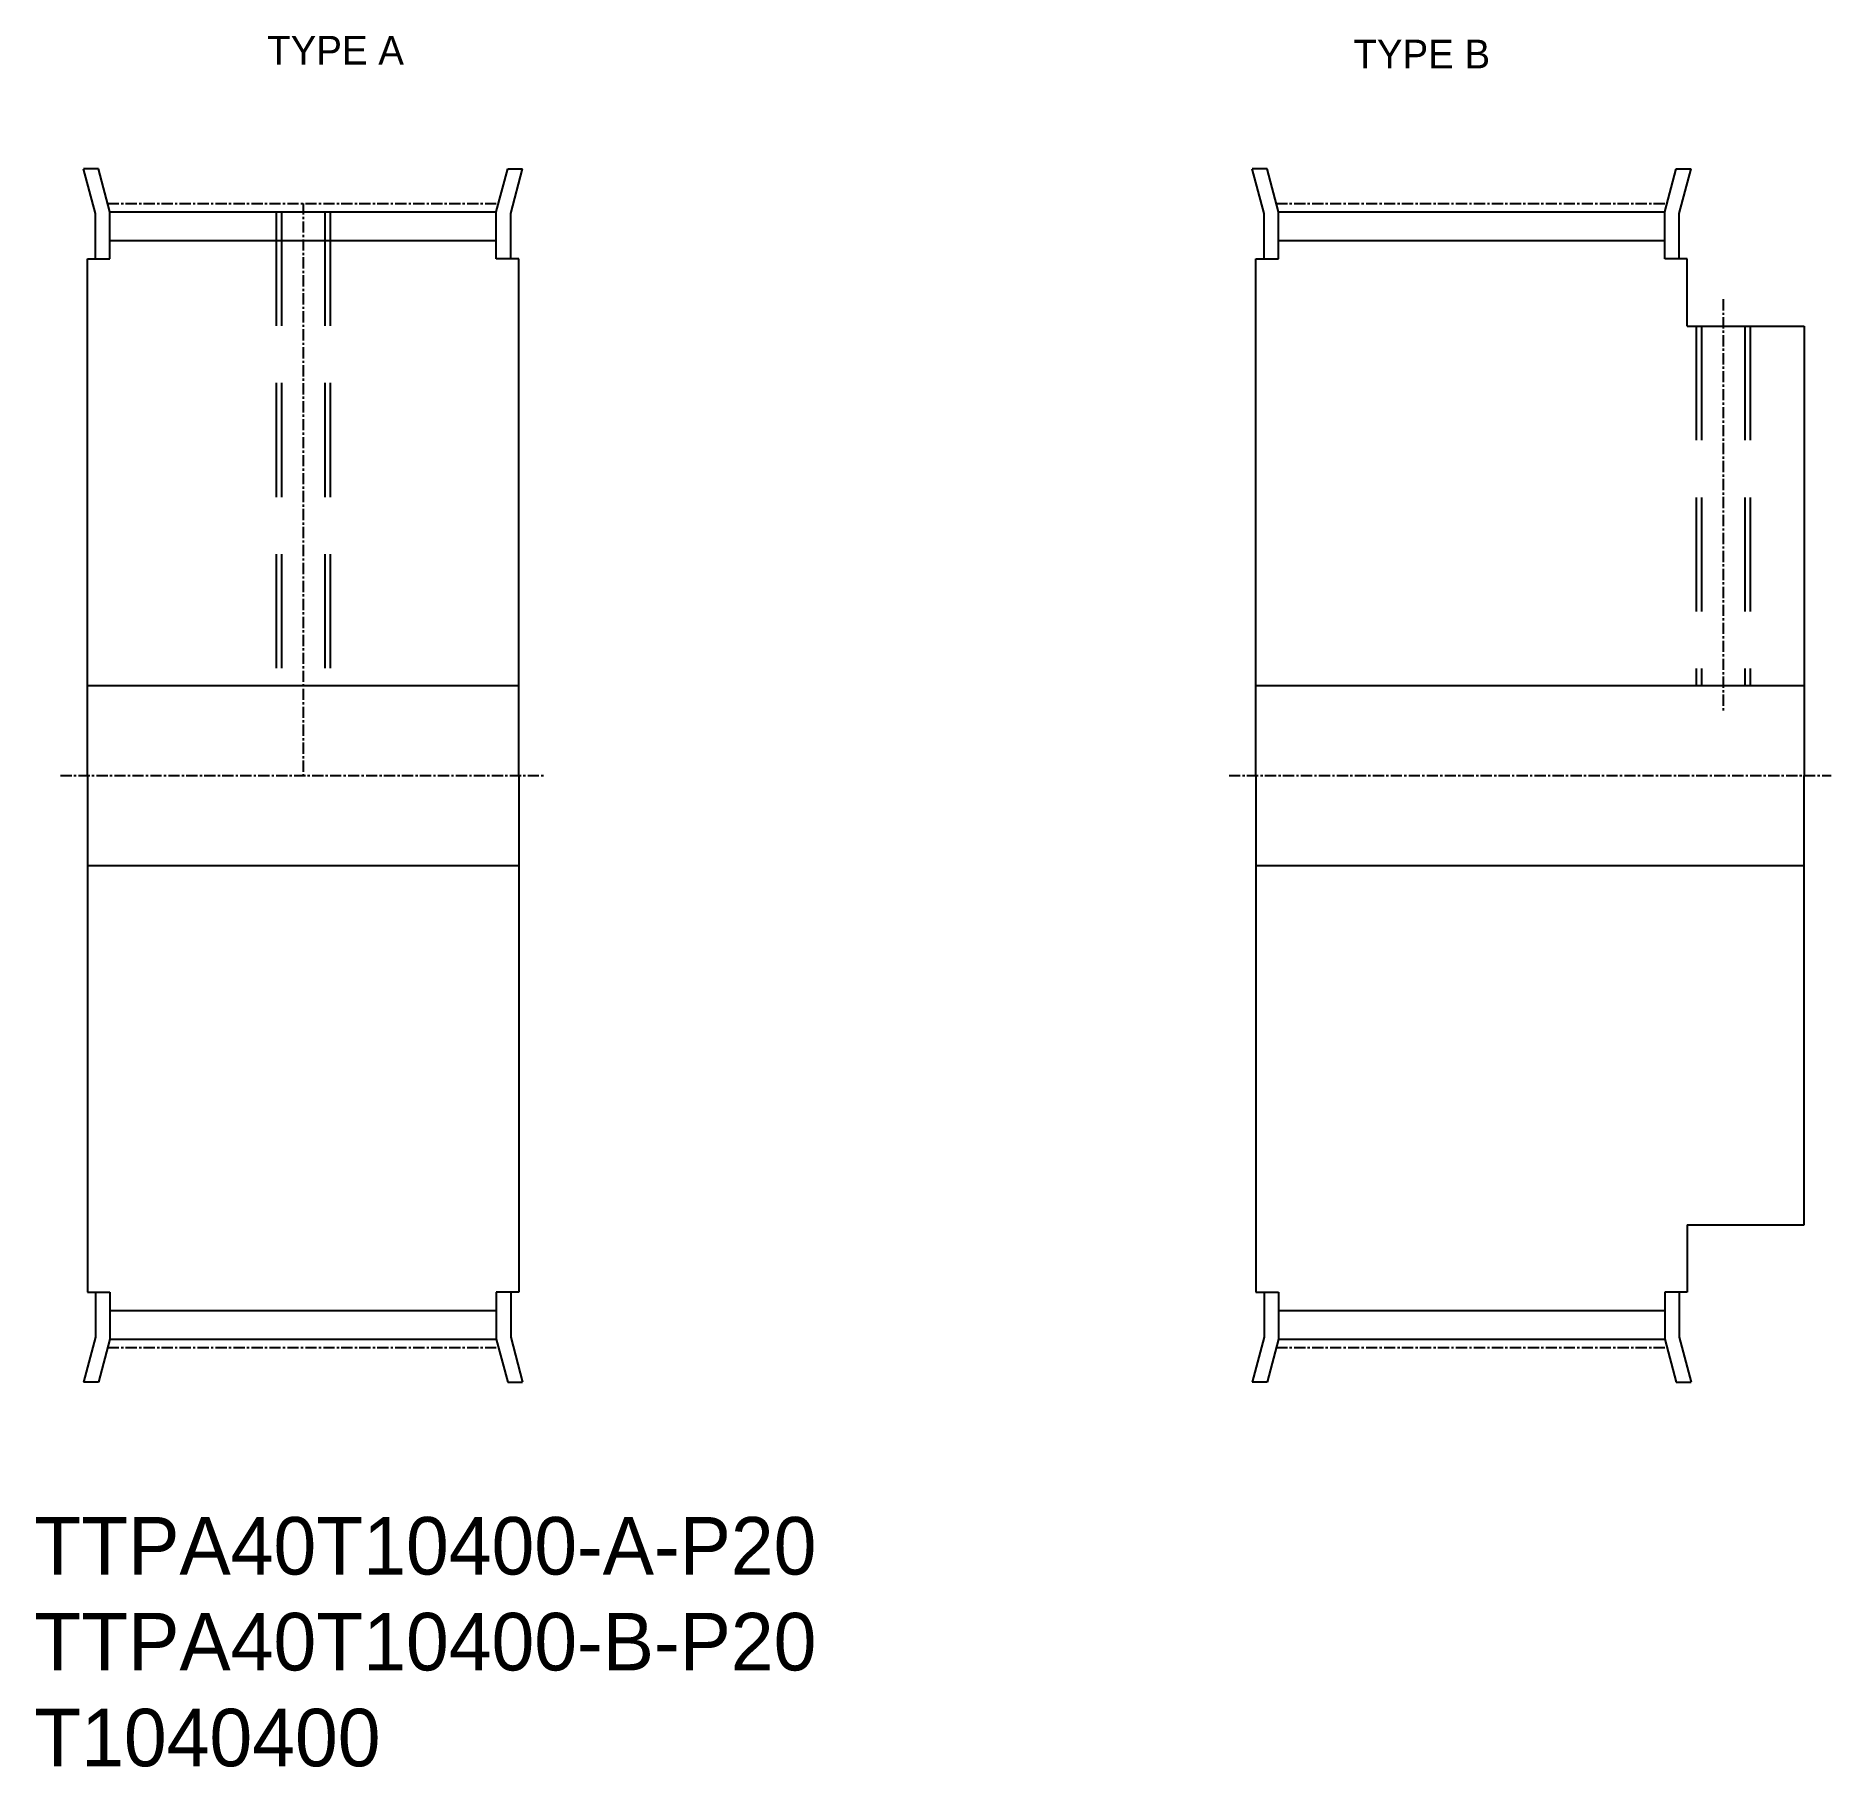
# Model space of a CAD drawing. Extents: x -291 to -91, y -60 to 133.
import ezdxf

# ---------------------------------------------------------------- set-up
doc = ezdxf.new("R2010")
doc.units = 0
doc.linetypes.add('CENTER', pattern=[2, 1.25, -0.25, 0.25, -0.25])
doc.linetypes.add('DASHED', pattern=[19.05, 12.7, -6.35])
doc.layers.get('0').update_dxf_attribs({"linetype": 'CONTINUOUS'})
doc.layers.add('CENTER', color=1, linetype='CENTER')

# ---------------------------------------------------------------- blocks, each defined once
blk = doc.blocks.new('*U3')
at = {"color": 7, "linetype": 'CONTINUOUS'}
for s, p in [('TTPA40T10400-A-P20', (-291.18, -38.66)), ('TTPA40T10400-B-P20', (-291.18, -49.33)), ('T1040400', (-291.18, -60))]:
    blk.add_text(s, height=6.4, dxfattribs=at).set_placement(p)

msp = doc.modelspace()

# ---------------------------------------------------------------- linework, layer by layer
at = {"color": 7, "linetype": 'CONTINUOUS'}
for p, q in [((-284.35, 112.77), (-285.69, 117.75)), ((-284.03, 117.75), (-285.69, 117.75)), ((-282.75, 112.98), (-284.03, 117.75)), ((-239.75, 112.98), (-238.47, 117.75)), ((-238.47, 117.75), (-236.82, 117.75)), ((-238.15, 112.77), (-236.82, 117.75)), ((-154.31, 112.77), (-155.64, 117.75)), ((-153.98, 117.75), (-155.64, 117.75)), ((-152.71, 112.98), (-153.98, 117.75)), ((-109.71, 112.98), (-108.43, 117.75)), ((-108.43, 117.75), (-106.77, 117.75)), ((-108.11, 112.77), (-106.77, 117.75)), ((-284.35, 107.75), (-284.35, 112.77)), ((-282.75, 112.98), (-239.75, 112.98)), ((-282.75, 107.75), (-282.75, 112.98)), ((-239.75, 107.75), (-239.75, 112.98)), ((-238.15, 107.75), (-238.15, 112.77)), ((-154.31, 107.75), (-154.31, 112.77)), ((-152.71, 112.98), (-109.71, 112.98)), ((-152.71, 107.75), (-152.71, 112.98)), ((-109.71, 107.75), (-109.71, 112.98)), ((-108.11, 107.75), (-108.11, 112.77)), ((-282.75, 109.78), (-239.75, 109.78)), ((-152.71, 109.78), (-109.71, 109.78)), ((-285.25, 50.25), (-285.25, 107.75)), ((-285.25, 107.75), (-282.75, 107.75)), ((-237.25, 107.75), (-239.75, 107.75)), ((-237.25, 50.25), (-237.25, 107.75)), ((-155.21, 50.25), (-155.21, 107.75)), ((-155.21, 107.75), (-152.71, 107.75)), ((-107.21, 107.75), (-109.71, 107.75)), ((-107.21, 100.25), (-107.21, 107.75)), ((-107.21, 100.25), (-94.21, 100.25)), ((-94.21, 100.25), (-94.21, 50.25)), ((-285.25, 60.25), (-237.25, 60.25)), ((-155.21, 60.25), (-94.21, 60.25)), ((-285.25, 50.25), (-285.25, -7.25)), ((-237.25, 50.25), (-237.25, -7.25)), ((-155.21, 50.25), (-155.21, -7.25)), ((-94.21, 0.25), (-94.21, 50.25)), ((-285.25, 40.25), (-237.25, 40.25)), ((-155.21, 40.25), (-94.21, 40.25)), ((-107.21, 0.25), (-94.21, 0.25)), ((-107.21, 0.25), (-107.21, -7.25)), ((-285.25, -7.25), (-282.75, -7.25)), ((-284.35, -7.25), (-284.35, -12.26)), ((-282.75, -7.25), (-282.75, -12.47)), ((-239.75, -7.25), (-239.75, -12.47)), ((-237.25, -7.25), (-239.75, -7.25)), ((-238.15, -7.25), (-238.15, -12.26)), ((-155.21, -7.25), (-152.71, -7.25)), ((-154.31, -7.25), (-154.31, -12.26)), ((-152.71, -7.25), (-152.71, -12.47)), ((-107.21, -7.25), (-109.71, -7.25)), ((-109.71, -7.25), (-109.71, -12.47)), ((-108.11, -7.25), (-108.11, -12.26)), ((-282.75, -9.27), (-239.75, -9.27)), ((-152.71, -9.27), (-109.71, -9.27)), ((-284.35, -12.26), (-285.69, -17.25)), ((-282.75, -12.47), (-284.03, -17.25)), ((-282.75, -12.47), (-239.75, -12.47)), ((-239.75, -12.47), (-238.47, -17.25)), ((-238.15, -12.26), (-236.82, -17.25)), ((-154.31, -12.26), (-155.64, -17.25)), ((-152.71, -12.47), (-153.98, -17.25)), ((-152.71, -12.47), (-109.71, -12.47)), ((-109.71, -12.47), (-108.43, -17.25)), ((-108.11, -12.26), (-106.77, -17.25)), ((-284.03, -17.25), (-285.69, -17.25)), ((-238.47, -17.25), (-236.82, -17.25)), ((-153.98, -17.25), (-155.64, -17.25)), ((-108.43, -17.25), (-106.77, -17.25))]:
    msp.add_line(p, q, dxfattribs=at)
at = {"color": 3, "linetype": 'DASHED'}
for p, q in [((-264.25, 112.98), (-264.25, 60.25)), ((-263.65, 112.98), (-263.65, 60.25)), ((-258.85, 112.98), (-258.85, 60.25)), ((-258.25, 112.98), (-258.25, 60.25)), ((-106.21, 100.25), (-106.21, 60.25)), ((-105.61, 100.25), (-105.61, 60.25)), ((-100.81, 100.25), (-100.81, 60.25)), ((-100.21, 100.25), (-100.21, 60.25))]:
    msp.add_line(p, q, dxfattribs=at)
at = {"layer": 'CENTER', "color": 1, "linetype": 'CENTER'}
for p, q in [((-283, 113.91), (-239.5, 113.91)), ((-261.25, 113.91), (-261.25, 50.25)), ((-152.96, 113.91), (-109.45, 113.91)), ((-103.21, 103.25), (-103.21, 57.25)), ((-288.25, 50.25), (-234.25, 50.25)), ((-158.21, 50.25), (-91.21, 50.25)), ((-283, -13.41), (-239.5, -13.41)), ((-152.96, -13.41), (-109.45, -13.41))]:
    msp.add_line(p, q, dxfattribs=at)

# ---------------------------------------------------------------- block references
at = {"color": 7, "linetype": 'CONTINUOUS'}
msp.add_blockref('*U3', (0, 0), dxfattribs=at)

# ---------------------------------------------------------------- texts
for s, p in [('TYPE A', (-265.25, 129.35)), ('TYPE B', (-144.37, 128.93))]:
    msp.add_text(s, height=3.2, dxfattribs=at).set_placement(p)

doc.saveas('drawing.dxf')
